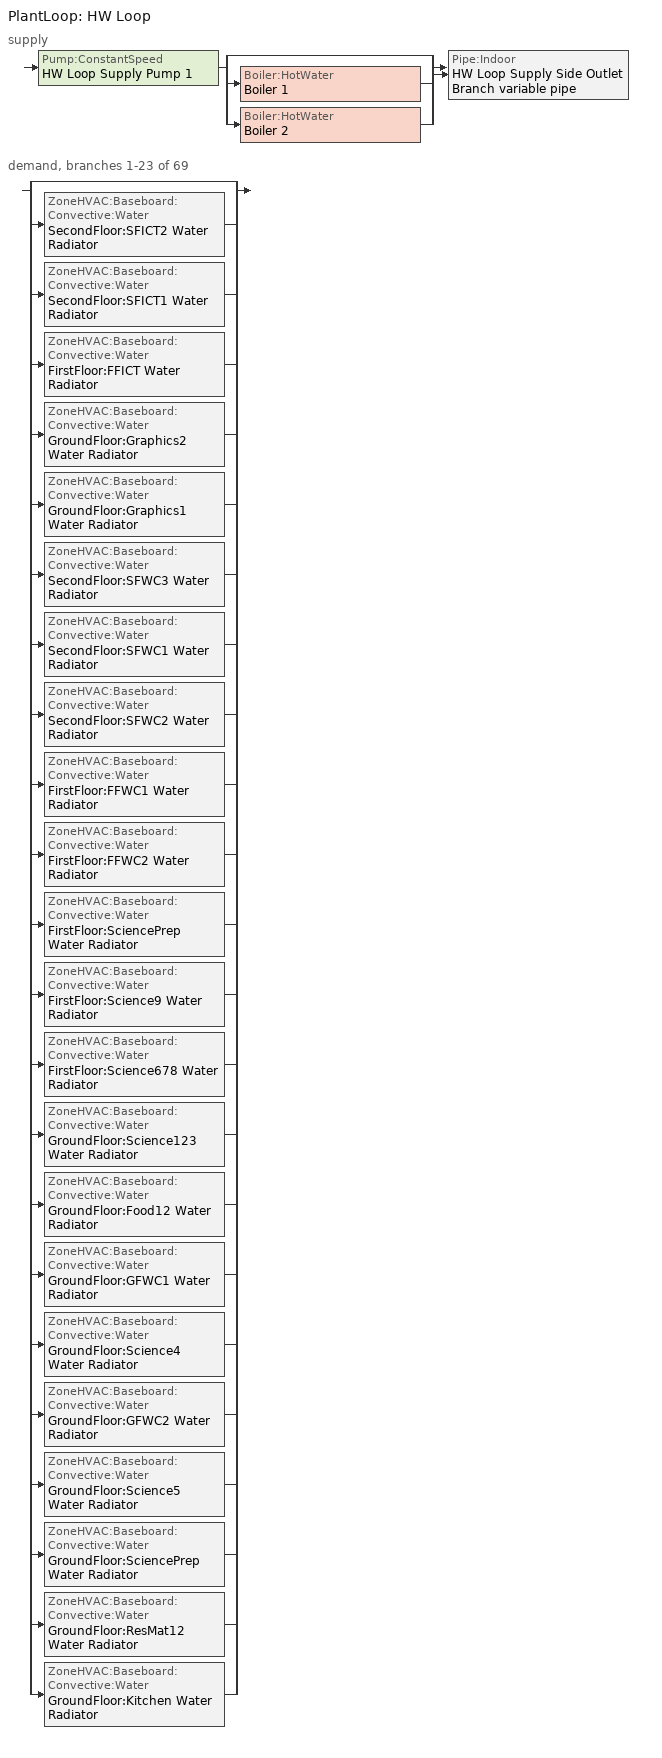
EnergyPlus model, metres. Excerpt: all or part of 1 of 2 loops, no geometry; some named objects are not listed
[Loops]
PlantLoop 'HW Loop'
 supply: Pump:ConstantSpeed 'HW Loop Supply Pump 1' > split
  | bypass
  | Boiler:HotWater 'Boiler 1'
  | Boiler:HotWater 'Boiler 2'
  join > Pipe:Indoor 'HW Loop Supply Side Outlet Branch variable pipe'
 demand, branches 1-23 of 69: split
  | bypass
  | ZoneHVAC:Baseboard:Convective:Water 'SecondFloor:SFICT2 Water Radiator'
  | ZoneHVAC:Baseboard:Convective:Water 'SecondFloor:SFICT1 Water Radiator'
  | ZoneHVAC:Baseboard:Convective:Water 'FirstFloor:FFICT Water Radiator'
  | ZoneHVAC:Baseboard:Convective:Water 'GroundFloor:Graphics2 Water Radiator'
  | ZoneHVAC:Baseboard:Convective:Water 'GroundFloor:Graphics1 Water Radiator'
  | ZoneHVAC:Baseboard:Convective:Water 'SecondFloor:SFWC3 Water Radiator'
  | ZoneHVAC:Baseboard:Convective:Water 'SecondFloor:SFWC1 Water Radiator'
  | ZoneHVAC:Baseboard:Convective:Water 'SecondFloor:SFWC2 Water Radiator'
  | ZoneHVAC:Baseboard:Convective:Water 'FirstFloor:FFWC1 Water Radiator'
  | ZoneHVAC:Baseboard:Convective:Water 'FirstFloor:FFWC2 Water Radiator'
  | ZoneHVAC:Baseboard:Convective:Water 'FirstFloor:SciencePrep Water Radiator'
  | ZoneHVAC:Baseboard:Convective:Water 'FirstFloor:Science9 Water Radiator'
  | ZoneHVAC:Baseboard:Convective:Water 'FirstFloor:Science678 Water Radiator'
  | ZoneHVAC:Baseboard:Convective:Water 'GroundFloor:Science123 Water Radiator'
  | ZoneHVAC:Baseboard:Convective:Water 'GroundFloor:Food12 Water Radiator'
  | ZoneHVAC:Baseboard:Convective:Water 'GroundFloor:GFWC1 Water Radiator'
  | ZoneHVAC:Baseboard:Convective:Water 'GroundFloor:Science4 Water Radiator'
  | ZoneHVAC:Baseboard:Convective:Water 'GroundFloor:GFWC2 Water Radiator'
  | ZoneHVAC:Baseboard:Convective:Water 'GroundFloor:Science5 Water Radiator'
  | ZoneHVAC:Baseboard:Convective:Water 'GroundFloor:SciencePrep Water Radiator'
  | ZoneHVAC:Baseboard:Convective:Water 'GroundFloor:ResMat12 Water Radiator'
  | ZoneHVAC:Baseboard:Convective:Water 'GroundFloor:Kitchen Water Radiator'
[Material] Thermal Absorptance=0.9; Solar Absorptance=0.5; Visible Absorptance=0.5
Name | Roughness | Thickness {m} | Conductivity {W/m-K} | Density {kg/m3} | Specific Heat {J/kg-K}
Pipe Steel | Smooth | 3.00E-03 | 45.31 | 7833 | 500
Pipe Insulation | VeryRough | 3.0E-02 | 4.0E-02 | 91 | 836
[Construction]
Insulated Pipe: Pipe Insulation, Pipe Steel
[Sizing:Plant]
HW Loop: Heating, 80, 10
[PlantLoop]
HW Loop: Water, , HW Loop Operation, HW Loop Supply Side Outlet, 100, 10, autosize, 0, autosize, HW Loop Supply Side Inlet, HW Loop Supply Side Outlet, HW Loop Supply Side Branches, HW Loop Supply Side Connectors, HW Loop Demand Side Inlet, HW Loop Demand Side Outlet, HW Loop Demand Side Branches, HW Loop Demand Side Connectors, SquentialUniformPLR, HW Loop AvailabilityManager List, SingleSetpoint, None, None
[PlantEquipmentOperationSchemes]
HW Loop Operation: PlantEquipmentOperation:HeatingLoad, HW Loop Scheme 1, On 24/7
[PlantEquipmentOperation:HeatingLoad]
HW Loop Scheme 1: 0, 1e+15, HW Loop  Scheme 1 Range 1 Equipment List
[PlantEquipmentList]
HW Loop  Scheme 1 Range 1 Equipment List: Boiler:HotWater, Boiler 1, Boiler:HotWater, Boiler 2
[ZoneHVAC:Baseboard:Convective:Water]
SecondFloor:SFICT2 Water Radiator: On 24/7, SecondFloor:SFICT2 Water Radiator Hot Water Inlet Node, SecondFloor:SFICT2 Water Radiator Hot Water Outlet Node, HeatingDesignCapacity, autosize, , 1, autosize, autosize, 0.01
SecondFloor:SFICT1 Water Radiator: On 24/7, SecondFloor:SFICT1 Water Radiator Hot Water Inlet Node, SecondFloor:SFICT1 Water Radiator Hot Water Outlet Node, HeatingDesignCapacity, autosize, , 1, autosize, autosize, 0.01
FirstFloor:FFICT Water Radiator: On 24/7, FirstFloor:FFICT Water Radiator Hot Water Inlet Node, FirstFloor:FFICT Water Radiator Hot Water Outlet Node, HeatingDesignCapacity, autosize, , 1, autosize, autosize, 0.01
GroundFloor:Graphics2 Water Radiator: On 24/7, GroundFloor:Graphics2 Water Radiator Hot Water Inlet Node, GroundFloor:Graphics2 Water Radiator Hot Water Outlet Node, HeatingDesignCapacity, autosize, , 1, autosize, autosize, 0.01
GroundFloor:Graphics1 Water Radiator: On 24/7, GroundFloor:Graphics1 Water Radiator Hot Water Inlet Node, GroundFloor:Graphics1 Water Radiator Hot Water Outlet Node, HeatingDesignCapacity, autosize, , 1, autosize, autosize, 0.01
SecondFloor:SFWC3 Water Radiator: On 24/7, SecondFloor:SFWC3 Water Radiator Hot Water Inlet Node, SecondFloor:SFWC3 Water Radiator Hot Water Outlet Node, HeatingDesignCapacity, autosize, , 1, autosize, autosize, 0.01
SecondFloor:SFWC1 Water Radiator: On 24/7, SecondFloor:SFWC1 Water Radiator Hot Water Inlet Node, SecondFloor:SFWC1 Water Radiator Hot Water Outlet Node, HeatingDesignCapacity, autosize, , 1, autosize, autosize, 0.01
SecondFloor:SFWC2 Water Radiator: On 24/7, SecondFloor:SFWC2 Water Radiator Hot Water Inlet Node, SecondFloor:SFWC2 Water Radiator Hot Water Outlet Node, HeatingDesignCapacity, autosize, , 1, autosize, autosize, 0.01
FirstFloor:FFWC1 Water Radiator: On 24/7, FirstFloor:FFWC1 Water Radiator Hot Water Inlet Node, FirstFloor:FFWC1 Water Radiator Hot Water Outlet Node, HeatingDesignCapacity, autosize, , 1, autosize, autosize, 0.01
FirstFloor:FFWC2 Water Radiator: On 24/7, FirstFloor:FFWC2 Water Radiator Hot Water Inlet Node, FirstFloor:FFWC2 Water Radiator Hot Water Outlet Node, HeatingDesignCapacity, autosize, , 1, autosize, autosize, 0.01
FirstFloor:SciencePrep Water Radiator: On 24/7, FirstFloor:SciencePrep Water Radiator Hot Water Inlet Node, FirstFloor:SciencePrep Water Radiator Hot Water Outlet Node, HeatingDesignCapacity, autosize, , 1, autosize, autosize, 0.01
FirstFloor:Science9 Water Radiator: On 24/7, FirstFloor:Science9 Water Radiator Hot Water Inlet Node, FirstFloor:Science9 Water Radiator Hot Water Outlet Node, HeatingDesignCapacity, autosize, , 1, autosize, autosize, 0.01
FirstFloor:Science678 Water Radiator: On 24/7, FirstFloor:Science678 Water Radiator Hot Water Inlet Node, FirstFloor:Science678 Water Radiator Hot Water Outlet Node, HeatingDesignCapacity, autosize, , 1, autosize, autosize, 0.01
GroundFloor:Science123 Water Radiator: On 24/7, GroundFloor:Science123 Water Radiator Hot Water Inlet Node, GroundFloor:Science123 Water Radiator Hot Water Outlet Node, HeatingDesignCapacity, autosize, , 1, autosize, autosize, 0.01
GroundFloor:Food12 Water Radiator: On 24/7, GroundFloor:Food12 Water Radiator Hot Water Inlet Node, GroundFloor:Food12 Water Radiator Hot Water Outlet Node, HeatingDesignCapacity, autosize, , 1, autosize, autosize, 0.01
GroundFloor:GFWC1 Water Radiator: On 24/7, GroundFloor:GFWC1 Water Radiator Hot Water Inlet Node, GroundFloor:GFWC1 Water Radiator Hot Water Outlet Node, HeatingDesignCapacity, autosize, , 1, autosize, autosize, 0.01
GroundFloor:Science4 Water Radiator: On 24/7, GroundFloor:Science4 Water Radiator Hot Water Inlet Node, GroundFloor:Science4 Water Radiator Hot Water Outlet Node, HeatingDesignCapacity, autosize, , 1, autosize, autosize, 0.01
GroundFloor:GFWC2 Water Radiator: On 24/7, GroundFloor:GFWC2 Water Radiator Hot Water Inlet Node, GroundFloor:GFWC2 Water Radiator Hot Water Outlet Node, HeatingDesignCapacity, autosize, , 1, autosize, autosize, 0.01
GroundFloor:Science5 Water Radiator: On 24/7, GroundFloor:Science5 Water Radiator Hot Water Inlet Node, GroundFloor:Science5 Water Radiator Hot Water Outlet Node, HeatingDesignCapacity, autosize, , 1, autosize, autosize, 0.01
GroundFloor:SciencePrep Water Radiator: On 24/7, GroundFloor:SciencePrep Water Radiator Hot Water Inlet Node, GroundFloor:SciencePrep Water Radiator Hot Water Outlet Node, HeatingDesignCapacity, autosize, , 1, autosize, autosize, 0.01
GroundFloor:ResMat12 Water Radiator: On 24/7, GroundFloor:ResMat12 Water Radiator Hot Water Inlet Node, GroundFloor:ResMat12 Water Radiator Hot Water Outlet Node, HeatingDesignCapacity, autosize, , 1, autosize, autosize, 0.01
GroundFloor:Kitchen Water Radiator: On 24/7, GroundFloor:Kitchen Water Radiator Hot Water Inlet Node, GroundFloor:Kitchen Water Radiator Hot Water Outlet Node, HeatingDesignCapacity, autosize, , 1, autosize, autosize, 0.01
[Pump:ConstantSpeed]
HW Loop Supply Pump 1: HW Loop Supply Side Inlet, HW Loop Supply Pump 1 Water Outlet Node, autosize, 300000, autosize, 0.9, 0, Intermittent
[Boiler:HotWater]
Boiler 1: NaturalGas, 350000, 1, LeavingBoiler, Circa1975HighTempBoiler, 75, autosize, 0.4, 1, 1, Boiler 1 Water Inlet Node, Boiler 1 Water Outlet Node, 100, NotModulated, 25, 1
Boiler 2: NaturalGas, 350000, 1, LeavingBoiler, Circa1975HighTempBoiler, 75, autosize, 0.4, 1, 1, Boiler 2 Water Inlet Node, Boiler 2 Water Outlet Node, 100, NotModulated, 25, 1
[Pipe:Indoor]
HW Loop Supply Side Outlet Branch variable pipe: Construction=Insulated Pipe; Environment Type=ZONE; Ambient Temperature Zone=FirstFloor:Plant; Pipe Inside Diameter {m}=0.1; Pipe Length {m}=10
[ZoneControl:Thermostat]
SecondFloor:SFICT2 Thermostat: SecondFloor:SFICT2, Control type schedule: Always 4, ThermostatSetpoint:DualSetpoint, SecondFloor:SFICT2 Dual SP
SecondFloor:SFICT1 Thermostat: SecondFloor:SFICT1, Control type schedule: Always 4, ThermostatSetpoint:DualSetpoint, SecondFloor:SFICT1 Dual SP
FirstFloor:FFICT Thermostat: FirstFloor:FFICT, Control type schedule: Always 4, ThermostatSetpoint:DualSetpoint, FirstFloor:FFICT Dual SP
GroundFloor:Graphics2 Thermostat: GroundFloor:Graphics2, Control type schedule: Always 4, ThermostatSetpoint:DualSetpoint, GroundFloor:Graphics2 Dual SP
GroundFloor:Graphics1 Thermostat: GroundFloor:Graphics1, Control type schedule: Always 4, ThermostatSetpoint:DualSetpoint, GroundFloor:Graphics1 Dual SP
SecondFloor:SFWC3 Thermostat: SecondFloor:SFWC3, Control type schedule: Always 4, ThermostatSetpoint:DualSetpoint, SecondFloor:SFWC3 Dual SP
SecondFloor:SFWC1 Thermostat: SecondFloor:SFWC1, Control type schedule: Always 4, ThermostatSetpoint:DualSetpoint, SecondFloor:SFWC1 Dual SP
SecondFloor:SFWC2 Thermostat: SecondFloor:SFWC2, Control type schedule: Always 4, ThermostatSetpoint:DualSetpoint, SecondFloor:SFWC2 Dual SP
FirstFloor:FFWC1 Thermostat: FirstFloor:FFWC1, Control type schedule: Always 4, ThermostatSetpoint:DualSetpoint, FirstFloor:FFWC1 Dual SP
FirstFloor:FFWC2 Thermostat: FirstFloor:FFWC2, Control type schedule: Always 4, ThermostatSetpoint:DualSetpoint, FirstFloor:FFWC2 Dual SP
FirstFloor:SciencePrep Thermostat: FirstFloor:SciencePrep, Control type schedule: Always 4, ThermostatSetpoint:DualSetpoint, FirstFloor:SciencePrep Dual SP
FirstFloor:Science9 Thermostat: FirstFloor:Science9, Control type schedule: Always 4, ThermostatSetpoint:DualSetpoint, FirstFloor:Science9 Dual SP
FirstFloor:Science678 Thermostat: FirstFloor:Science678, Control type schedule: Always 4, ThermostatSetpoint:DualSetpoint, FirstFloor:Science678 Dual SP
GroundFloor:Science123 Thermostat: GroundFloor:Science123, Control type schedule: Always 4, ThermostatSetpoint:DualSetpoint, GroundFloor:Science123 Dual SP
GroundFloor:Food12 Thermostat: GroundFloor:Food12, Control type schedule: Always 4, ThermostatSetpoint:DualSetpoint, GroundFloor:Food12 Dual SP
GroundFloor:GFWC1 Thermostat: GroundFloor:GFWC1, Control type schedule: Always 4, ThermostatSetpoint:DualSetpoint, GroundFloor:GFWC1 Dual SP
GroundFloor:Science4 Thermostat: GroundFloor:Science4, Control type schedule: Always 4, ThermostatSetpoint:DualSetpoint, GroundFloor:Science4 Dual SP
GroundFloor:GFWC2 Thermostat: GroundFloor:GFWC2, Control type schedule: Always 4, ThermostatSetpoint:DualSetpoint, GroundFloor:GFWC2 Dual SP
GroundFloor:Science5 Thermostat: GroundFloor:Science5, Control type schedule: Always 4, ThermostatSetpoint:DualSetpoint, GroundFloor:Science5 Dual SP
GroundFloor:SciencePrep Thermostat: GroundFloor:SciencePrep, Control type schedule: Always 4, ThermostatSetpoint:DualSetpoint, GroundFloor:SciencePrep Dual SP
GroundFloor:ResMat12 Thermostat: GroundFloor:ResMat12, Control type schedule: Always 4, ThermostatSetpoint:DualSetpoint, GroundFloor:ResMat12 Dual SP
GroundFloor:Kitchen Thermostat: GroundFloor:Kitchen, Control type schedule: Always 4, ThermostatSetpoint:DualSetpoint, GroundFloor:Kitchen Dual SP
[ThermostatSetpoint:DualSetpoint]
SecondFloor:SFICT2 Dual SP: SecondFloor:SFICT2 Heating Setpoint Schedule, SecondFloor:SFICT2 Cooling Setpoint Schedule
SecondFloor:SFICT1 Dual SP: SecondFloor:SFICT1 Heating Setpoint Schedule, SecondFloor:SFICT1 Cooling Setpoint Schedule
FirstFloor:FFICT Dual SP: FirstFloor:FFICT Heating Setpoint Schedule, FirstFloor:FFICT Cooling Setpoint Schedule
GroundFloor:Graphics2 Dual SP: GroundFloor:Graphics2 Heating Setpoint Schedule, GroundFloor:Graphics2 Cooling Setpoint Schedule
GroundFloor:Graphics1 Dual SP: GroundFloor:Graphics1 Heating Setpoint Schedule, GroundFloor:Graphics1 Cooling Setpoint Schedule
SecondFloor:SFWC3 Dual SP: SecondFloor:SFWC3 Heating Setpoint Schedule, SecondFloor:SFWC3 Cooling Setpoint Schedule
SecondFloor:SFWC1 Dual SP: SecondFloor:SFWC1 Heating Setpoint Schedule, SecondFloor:SFWC1 Cooling Setpoint Schedule
SecondFloor:SFWC2 Dual SP: SecondFloor:SFWC2 Heating Setpoint Schedule, SecondFloor:SFWC2 Cooling Setpoint Schedule
FirstFloor:FFWC1 Dual SP: FirstFloor:FFWC1 Heating Setpoint Schedule, FirstFloor:FFWC1 Cooling Setpoint Schedule
FirstFloor:FFWC2 Dual SP: FirstFloor:FFWC2 Heating Setpoint Schedule, FirstFloor:FFWC2 Cooling Setpoint Schedule
FirstFloor:SciencePrep Dual SP: FirstFloor:SciencePrep Heating Setpoint Schedule, FirstFloor:SciencePrep Cooling Setpoint Schedule
FirstFloor:Science9 Dual SP: FirstFloor:Science9 Heating Setpoint Schedule, FirstFloor:Science9 Cooling Setpoint Schedule
FirstFloor:Science678 Dual SP: FirstFloor:Science678 Heating Setpoint Schedule, FirstFloor:Science678 Cooling Setpoint Schedule
GroundFloor:Science123 Dual SP: GroundFloor:Science123 Heating Setpoint Schedule, GroundFloor:Science123 Cooling Setpoint Schedule
GroundFloor:Food12 Dual SP: GroundFloor:Food12 Heating Setpoint Schedule, GroundFloor:Food12 Cooling Setpoint Schedule
GroundFloor:GFWC1 Dual SP: GroundFloor:GFWC1 Heating Setpoint Schedule, GroundFloor:GFWC1 Cooling Setpoint Schedule
GroundFloor:Science4 Dual SP: GroundFloor:Science4 Heating Setpoint Schedule, GroundFloor:Science4 Cooling Setpoint Schedule
GroundFloor:GFWC2 Dual SP: GroundFloor:GFWC2 Heating Setpoint Schedule, GroundFloor:GFWC2 Cooling Setpoint Schedule
GroundFloor:Science5 Dual SP: GroundFloor:Science5 Heating Setpoint Schedule, GroundFloor:Science5 Cooling Setpoint Schedule
GroundFloor:SciencePrep Dual SP: GroundFloor:SciencePrep Heating Setpoint Schedule, GroundFloor:SciencePrep Cooling Setpoint Schedule
GroundFloor:ResMat12 Dual SP: GroundFloor:ResMat12 Heating Setpoint Schedule, GroundFloor:ResMat12 Cooling Setpoint Schedule
GroundFloor:Kitchen Dual SP: GroundFloor:Kitchen Heating Setpoint Schedule, GroundFloor:Kitchen Cooling Setpoint Schedule
[Sizing:Zone]
SecondFloor:SFICT2: SupplyAirTemperature, 14, 10, SupplyAirTemperature, 50, 10, 0.009, 0.004, SecondFloor:SFICT2 Design Specification Outdoor Air Object, 1.25, 1.15, DesignDay, 0, 0.00076, 0, 0, DesignDay, 0, 0.00203, 0.14158, 0.3, SecondFloor:SFICT2 Design Specification Zone Air Distribution Object
SecondFloor:SFICT1: SupplyAirTemperature, 14, 10, SupplyAirTemperature, 50, 10, 0.009, 0.004, SecondFloor:SFICT1 Design Specification Outdoor Air Object, 1.25, 1.15, DesignDay, 0, 0.00076, 0, 0, DesignDay, 0, 0.00203, 0.14158, 0.3, SecondFloor:SFICT1 Design Specification Zone Air Distribution Object
FirstFloor:FFICT: SupplyAirTemperature, 14, 10, SupplyAirTemperature, 50, 10, 0.009, 0.004, FirstFloor:FFICT Design Specification Outdoor Air Object, 1.25, 1.15, DesignDay, 0, 0.00076, 0, 0, DesignDay, 0, 0.00203, 0.14158, 0.3, FirstFloor:FFICT Design Specification Zone Air Distribution Object
GroundFloor:Graphics2: SupplyAirTemperature, 14, 10, SupplyAirTemperature, 50, 10, 0.009, 0.004, GroundFloor:Graphics2 Design Specification Outdoor Air Object, 1.25, 1.15, DesignDay, 0, 0.00076, 0, 0, DesignDay, 0, 0.00203, 0.14158, 0.3, GroundFloor:Graphics2 Design Specification Zone Air Distribution Object
GroundFloor:Graphics1: SupplyAirTemperature, 14, 10, SupplyAirTemperature, 50, 10, 0.009, 0.004, GroundFloor:Graphics1 Design Specification Outdoor Air Object, 1.25, 1.15, DesignDay, 0, 0.00076, 0, 0, DesignDay, 0, 0.00203, 0.14158, 0.3, GroundFloor:Graphics1 Design Specification Zone Air Distribution Object
SecondFloor:SFWC3: SupplyAirTemperature, 14, 10, SupplyAirTemperature, 50, 10, 0.009, 0.004, SecondFloor:SFWC3 Design Specification Outdoor Air Object, 1.25, 1.15, DesignDay, 0, 0.00076, 0, 0, DesignDay, 0, 0.00203, 0.14158, 0.3, SecondFloor:SFWC3 Design Specification Zone Air Distribution Object
SecondFloor:SFWC1: SupplyAirTemperature, 14, 10, SupplyAirTemperature, 50, 10, 0.009, 0.004, SecondFloor:SFWC1 Design Specification Outdoor Air Object, 1.25, 1.15, DesignDay, 0, 0.00076, 0, 0, DesignDay, 0, 0.00203, 0.14158, 0.3, SecondFloor:SFWC1 Design Specification Zone Air Distribution Object
SecondFloor:SFWC2: SupplyAirTemperature, 14, 10, SupplyAirTemperature, 50, 10, 0.009, 0.004, SecondFloor:SFWC2 Design Specification Outdoor Air Object, 1.25, 1.15, DesignDay, 0, 0.00076, 0, 0, DesignDay, 0, 0.00203, 0.14158, 0.3, SecondFloor:SFWC2 Design Specification Zone Air Distribution Object
FirstFloor:FFWC1: SupplyAirTemperature, 14, 10, SupplyAirTemperature, 50, 10, 0.009, 0.004, FirstFloor:FFWC1 Design Specification Outdoor Air Object, 1.25, 1.15, DesignDay, 0, 0.00076, 0, 0, DesignDay, 0, 0.00203, 0.14158, 0.3, FirstFloor:FFWC1 Design Specification Zone Air Distribution Object
FirstFloor:FFWC2: SupplyAirTemperature, 14, 10, SupplyAirTemperature, 50, 10, 0.009, 0.004, FirstFloor:FFWC2 Design Specification Outdoor Air Object, 1.25, 1.15, DesignDay, 0, 0.00076, 0, 0, DesignDay, 0, 0.00203, 0.14158, 0.3, FirstFloor:FFWC2 Design Specification Zone Air Distribution Object
FirstFloor:SciencePrep: SupplyAirTemperature, 14, 10, SupplyAirTemperature, 50, 10, 0.009, 0.004, FirstFloor:SciencePrep Design Specification Outdoor Air Object, 1.25, 1.15, DesignDay, 0, 0.00076, 0, 0, DesignDay, 0, 0.00203, 0.14158, 0.3, FirstFloor:SciencePrep Design Specification Zone Air Distribution Object
FirstFloor:Science9: SupplyAirTemperature, 14, 10, SupplyAirTemperature, 50, 10, 0.009, 0.004, FirstFloor:Science9 Design Specification Outdoor Air Object, 1.25, 1.15, DesignDay, 0, 0.00076, 0, 0, DesignDay, 0, 0.00203, 0.14158, 0.3, FirstFloor:Science9 Design Specification Zone Air Distribution Object
FirstFloor:Science678: SupplyAirTemperature, 14, 10, SupplyAirTemperature, 50, 10, 0.009, 0.004, FirstFloor:Science678 Design Specification Outdoor Air Object, 1.25, 1.15, DesignDay, 0, 0.00076, 0, 0, DesignDay, 0, 0.00203, 0.14158, 0.3, FirstFloor:Science678 Design Specification Zone Air Distribution Object
GroundFloor:Science123: SupplyAirTemperature, 14, 10, SupplyAirTemperature, 50, 10, 0.009, 0.004, GroundFloor:Science123 Design Specification Outdoor Air Object, 1.25, 1.15, DesignDay, 0, 0.00076, 0, 0, DesignDay, 0, 0.00203, 0.14158, 0.3, GroundFloor:Science123 Design Specification Zone Air Distribution Object
GroundFloor:Food12: SupplyAirTemperature, 14, 10, SupplyAirTemperature, 50, 10, 0.009, 0.004, GroundFloor:Food12 Design Specification Outdoor Air Object, 1.25, 1.15, DesignDay, 0, 0.00076, 0, 0, DesignDay, 0, 0.00203, 0.14158, 0.3, GroundFloor:Food12 Design Specification Zone Air Distribution Object
GroundFloor:GFWC1: SupplyAirTemperature, 14, 10, SupplyAirTemperature, 50, 10, 0.009, 0.004, GroundFloor:GFWC1 Design Specification Outdoor Air Object, 1.25, 1.15, DesignDay, 0, 0.00076, 0, 0, DesignDay, 0, 0.00203, 0.14158, 0.3, GroundFloor:GFWC1 Design Specification Zone Air Distribution Object
GroundFloor:Science4: SupplyAirTemperature, 14, 10, SupplyAirTemperature, 50, 10, 0.009, 0.004, GroundFloor:Science4 Design Specification Outdoor Air Object, 1.25, 1.15, DesignDay, 0, 0.00076, 0, 0, DesignDay, 0, 0.00203, 0.14158, 0.3, GroundFloor:Science4 Design Specification Zone Air Distribution Object
GroundFloor:GFWC2: SupplyAirTemperature, 14, 10, SupplyAirTemperature, 50, 10, 0.009, 0.004, GroundFloor:GFWC2 Design Specification Outdoor Air Object, 1.25, 1.15, DesignDay, 0, 0.00076, 0, 0, DesignDay, 0, 0.00203, 0.14158, 0.3, GroundFloor:GFWC2 Design Specification Zone Air Distribution Object
GroundFloor:Science5: SupplyAirTemperature, 14, 10, SupplyAirTemperature, 50, 10, 0.009, 0.004, GroundFloor:Science5 Design Specification Outdoor Air Object, 1.25, 1.15, DesignDay, 0, 0.00076, 0, 0, DesignDay, 0, 0.00203, 0.14158, 0.3, GroundFloor:Science5 Design Specification Zone Air Distribution Object
GroundFloor:SciencePrep: SupplyAirTemperature, 14, 10, SupplyAirTemperature, 50, 10, 0.009, 0.004, GroundFloor:SciencePrep Design Specification Outdoor Air Object, 1.25, 1.15, DesignDay, 0, 0.00076, 0, 0, DesignDay, 0, 0.00203, 0.14158, 0.3, GroundFloor:SciencePrep Design Specification Zone Air Distribution Object
GroundFloor:ResMat12: SupplyAirTemperature, 14, 10, SupplyAirTemperature, 50, 10, 0.009, 0.004, GroundFloor:ResMat12 Design Specification Outdoor Air Object, 1.25, 1.15, DesignDay, 0, 0.00076, 0, 0, DesignDay, 0, 0.00203, 0.14158, 0.3, GroundFloor:ResMat12 Design Specification Zone Air Distribution Object
GroundFloor:Kitchen: SupplyAirTemperature, 14, 10, SupplyAirTemperature, 50, 10, 0.009, 0.004, GroundFloor:Kitchen Design Specification Outdoor Air Object, 1.25, 1.15, DesignDay, 0, 0.00076, 0, 0, DesignDay, 0, 0.00203, 0.14158, 0.3, GroundFloor:Kitchen Design Specification Zone Air Distribution Object
[DesignSpecification:OutdoorAir]
SecondFloor:SFICT2 Design Specification Outdoor Air Object; SecondFloor:SFICT1 Design Specification Outdoor Air Object; FirstFloor:FFICT Design Specification Outdoor Air Object; GroundFloor:Graphics2 Design Specification Outdoor Air Object; GroundFloor:Graphics1 Design Specification Outdoor Air Object; GroundFloor:Food12 Design Specification Outdoor Air Object; GroundFloor:ResMat12 Design Specification Outdoor Air Object: Sum, 0.01, 0, 0, 0, On 24/7
SecondFloor:SFWC3 Design Specification Outdoor Air Object; SecondFloor:SFWC1 Design Specification Outdoor Air Object; SecondFloor:SFWC2 Design Specification Outdoor Air Object; FirstFloor:FFWC1 Design Specification Outdoor Air Object; FirstFloor:FFWC2 Design Specification Outdoor Air Object; FirstFloor:SciencePrep Design Specification Outdoor Air Object; GroundFloor:Science123 Design Specification Outdoor Air Object; GroundFloor:GFWC1 Design Specification Outdoor Air Object; GroundFloor:Science4 Design Specification Outdoor Air Object; GroundFloor:GFWC2 Design Specification Outdoor Air Object; GroundFloor:Science5 Design Specification Outdoor Air Object; GroundFloor:SciencePrep Design Specification Outdoor Air Object: Sum, 0.012, 0, 0, 0, On 24/7
FirstFloor:Science9 Design Specification Outdoor Air Object; FirstFloor:Science678 Design Specification Outdoor Air Object: Sum, 0.0055, 0, 0, 0, On 24/7
GroundFloor:Kitchen Design Specification Outdoor Air Object: Sum, 0.025, 0, 0, 0, On 24/7
[DesignSpecification:ZoneAirDistribution]
SecondFloor:SFICT2 Design Specification Zone Air Distribution Object; SecondFloor:SFICT1 Design Specification Zone Air Distribution Object; FirstFloor:FFICT Design Specification Zone Air Distribution Object; GroundFloor:Graphics2 Design Specification Zone Air Distribution Object; GroundFloor:Graphics1 Design Specification Zone Air Distribution Object; SecondFloor:SFWC3 Design Specification Zone Air Distribution Object; SecondFloor:SFWC1 Design Specification Zone Air Distribution Object; SecondFloor:SFWC2 Design Specification Zone Air Distribution Object; FirstFloor:FFWC1 Design Specification Zone Air Distribution Object; FirstFloor:FFWC2 Design Specification Zone Air Distribution Object; FirstFloor:SciencePrep Design Specification Zone Air Distribution Object; FirstFloor:Science9 Design Specification Zone Air Distribution Object; FirstFloor:Science678 Design Specification Zone Air Distribution Object; GroundFloor:Science123 Design Specification Zone Air Distribution Object; GroundFloor:Food12 Design Specification Zone Air Distribution Object; GroundFloor:GFWC1 Design Specification Zone Air Distribution Object; GroundFloor:Science4 Design Specification Zone Air Distribution Object; GroundFloor:GFWC2 Design Specification Zone Air Distribution Object; GroundFloor:Science5 Design Specification Zone Air Distribution Object; GroundFloor:SciencePrep Design Specification Zone Air Distribution Object; GroundFloor:ResMat12 Design Specification Zone Air Distribution Object; GroundFloor:Kitchen Design Specification Zone Air Distribution Object: 1, 1, , 0
[Zone equipment]
SecondFloor:SFICT2: SecondFloor:SFICT2 Water Radiator, SecondFloor:SFICT2 PTAC
SecondFloor:SFICT1: SecondFloor:SFICT1 Water Radiator, SecondFloor:SFICT1 PTAC
FirstFloor:FFICT: FirstFloor:FFICT Water Radiator, FirstFloor:FFICT PTAC
GroundFloor:Graphics2: GroundFloor:Graphics2 Water Radiator, GroundFloor:Graphics2 PTAC
GroundFloor:Graphics1: GroundFloor:Graphics1 Water Radiator, GroundFloor:Graphics1 PTAC
SecondFloor:SFWC3: SecondFloor:SFWC3 Water Radiator, SecondFloor:SFWC3 Exhaust fan
SecondFloor:SFWC1: SecondFloor:SFWC1 Water Radiator, SecondFloor:SFWC1 Exhaust fan
SecondFloor:SFWC2: SecondFloor:SFWC2 Water Radiator, SecondFloor:SFWC2 Exhaust fan
FirstFloor:FFWC1: FirstFloor:FFWC1 Water Radiator, FirstFloor:FFWC1 Exhaust fan
FirstFloor:FFWC2: FirstFloor:FFWC2 Water Radiator, FirstFloor:FFWC2 Exhaust fan
FirstFloor:SciencePrep: FirstFloor:SciencePrep Water Radiator, FirstFloor:SciencePrep Exhaust fan
FirstFloor:Science9: FirstFloor:Science9 Water Radiator, FirstFloor:Science9 Exhaust fan
FirstFloor:Science678: FirstFloor:Science678 Water Radiator, FirstFloor:Science678 Exhaust fan
GroundFloor:Science123: GroundFloor:Science123 Water Radiator, GroundFloor:Science123 Exhaust fan
GroundFloor:Food12: GroundFloor:Food12 Water Radiator, GroundFloor:Food12 Exhaust fan
GroundFloor:GFWC1: GroundFloor:GFWC1 Water Radiator, GroundFloor:GFWC1 Exhaust fan
GroundFloor:Science4: GroundFloor:Science4 Water Radiator, GroundFloor:Science4 Exhaust fan
GroundFloor:GFWC2: GroundFloor:GFWC2 Water Radiator, GroundFloor:GFWC2 Exhaust fan
GroundFloor:Science5: GroundFloor:Science5 Water Radiator, GroundFloor:Science5 Exhaust fan
GroundFloor:SciencePrep: GroundFloor:SciencePrep Water Radiator, GroundFloor:SciencePrep Exhaust fan
GroundFloor:ResMat12: GroundFloor:ResMat12 Water Radiator, GroundFloor:ResMat12 Exhaust fan
GroundFloor:Kitchen: GroundFloor:Kitchen Water Radiator, GroundFloor:Kitchen Exhaust fan
[ZoneHVAC:PackagedTerminalAirConditioner]
SecondFloor:SFICT2 PTAC: On 24/7, SecondFloor:SFICT2 PTAC Return, SecondFloor:SFICT2 PTAC Supply Inlet, OutdoorAir:Mixer, SecondFloor:SFICT2 PTAC Outdoor Air Mixer, autosize, autosize, autosize, 0, 0, 0, Fan:OnOff, SecondFloor:SFICT2 PTAC Supply Fan, Coil:Heating:Electric, SecondFloor:SFICT2 PTAC Heating Coil, Coil:Cooling:DX:SingleSpeed, SecondFloor:SFICT2 PTAC DX Cooling Coil, DrawThrough, Fan operation mode - Cycling
SecondFloor:SFICT1 PTAC: On 24/7, SecondFloor:SFICT1 PTAC Return, SecondFloor:SFICT1 PTAC Supply Inlet, OutdoorAir:Mixer, SecondFloor:SFICT1 PTAC Outdoor Air Mixer, autosize, autosize, autosize, 0, 0, 0, Fan:OnOff, SecondFloor:SFICT1 PTAC Supply Fan, Coil:Heating:Electric, SecondFloor:SFICT1 PTAC Heating Coil, Coil:Cooling:DX:SingleSpeed, SecondFloor:SFICT1 PTAC DX Cooling Coil, DrawThrough, Fan operation mode - Cycling
FirstFloor:FFICT PTAC: On 24/7, FirstFloor:FFICT PTAC Return, FirstFloor:FFICT PTAC Supply Inlet, OutdoorAir:Mixer, FirstFloor:FFICT PTAC Outdoor Air Mixer, autosize, autosize, autosize, 0, 0, 0, Fan:OnOff, FirstFloor:FFICT PTAC Supply Fan, Coil:Heating:Electric, FirstFloor:FFICT PTAC Heating Coil, Coil:Cooling:DX:SingleSpeed, FirstFloor:FFICT PTAC DX Cooling Coil, DrawThrough, Fan operation mode - Cycling
GroundFloor:Graphics2 PTAC: On 24/7, GroundFloor:Graphics2 PTAC Return, GroundFloor:Graphics2 PTAC Supply Inlet, OutdoorAir:Mixer, GroundFloor:Graphics2 PTAC Outdoor Air Mixer, autosize, autosize, autosize, 0, 0, 0, Fan:OnOff, GroundFloor:Graphics2 PTAC Supply Fan, Coil:Heating:Electric, GroundFloor:Graphics2 PTAC Heating Coil, Coil:Cooling:DX:SingleSpeed, GroundFloor:Graphics2 PTAC DX Cooling Coil, DrawThrough, Fan operation mode - Cycling
GroundFloor:Graphics1 PTAC: On 24/7, GroundFloor:Graphics1 PTAC Return, GroundFloor:Graphics1 PTAC Supply Inlet, OutdoorAir:Mixer, GroundFloor:Graphics1 PTAC Outdoor Air Mixer, autosize, autosize, autosize, 0, 0, 0, Fan:OnOff, GroundFloor:Graphics1 PTAC Supply Fan, Coil:Heating:Electric, GroundFloor:Graphics1 PTAC Heating Coil, Coil:Cooling:DX:SingleSpeed, GroundFloor:Graphics1 PTAC DX Cooling Coil, DrawThrough, Fan operation mode - Cycling
[Coil:Cooling:DX:SingleSpeed]
SecondFloor:SFICT2 PTAC DX Cooling Coil: On 24/7, autosize, autosize, 3, autosize, 773.3, SecondFloor:SFICT2 PTAC Mixed Air Outlet, SecondFloor:SFICT2 PTAC DX Cooling Coil Outlet, DXClgCoilTotalClgCapFuncTemperature, DXClgCoilTotalClgCapFuncFlowFraction, DXClgCoilEnergyInputRatioFuncTemperature, DXClgCoilEnergyInputRatioFuncFlowFraction, DXCoilPartLoadFractionCorrelation, 0, 0, 0, 0, , AirCooled, 0.9, autosize, 0, 0, 10, , , 0, 2, On 24/7
SecondFloor:SFICT1 PTAC DX Cooling Coil: On 24/7, autosize, autosize, 3, autosize, 773.3, SecondFloor:SFICT1 PTAC Mixed Air Outlet, SecondFloor:SFICT1 PTAC DX Cooling Coil Outlet, DXClgCoilTotalClgCapFuncTemperature, DXClgCoilTotalClgCapFuncFlowFraction, DXClgCoilEnergyInputRatioFuncTemperature, DXClgCoilEnergyInputRatioFuncFlowFraction, DXCoilPartLoadFractionCorrelation, 0, 0, 0, 0, , AirCooled, 0.9, autosize, 0, 0, 10, , , 0, 2, On 24/7
FirstFloor:FFICT PTAC DX Cooling Coil: On 24/7, autosize, autosize, 3, autosize, 773.3, FirstFloor:FFICT PTAC Mixed Air Outlet, FirstFloor:FFICT PTAC DX Cooling Coil Outlet, DXClgCoilTotalClgCapFuncTemperature, DXClgCoilTotalClgCapFuncFlowFraction, DXClgCoilEnergyInputRatioFuncTemperature, DXClgCoilEnergyInputRatioFuncFlowFraction, DXCoilPartLoadFractionCorrelation, 0, 0, 0, 0, , AirCooled, 0.9, autosize, 0, 0, 10, , , 0, 2, On 24/7
GroundFloor:Graphics2 PTAC DX Cooling Coil: On 24/7, autosize, autosize, 3, autosize, 773.3, GroundFloor:Graphics2 PTAC Mixed Air Outlet, GroundFloor:Graphics2 PTAC DX Cooling Coil Outlet, DXClgCoilTotalClgCapFuncTemperature, DXClgCoilTotalClgCapFuncFlowFraction, DXClgCoilEnergyInputRatioFuncTemperature, DXClgCoilEnergyInputRatioFuncFlowFraction, DXCoilPartLoadFractionCorrelation, 0, 0, 0, 0, , AirCooled, 0.9, autosize, 0, 0, 10, , , 0, 2, On 24/7
GroundFloor:Graphics1 PTAC DX Cooling Coil: On 24/7, autosize, autosize, 3, autosize, 773.3, GroundFloor:Graphics1 PTAC Mixed Air Outlet, GroundFloor:Graphics1 PTAC DX Cooling Coil Outlet, DXClgCoilTotalClgCapFuncTemperature, DXClgCoilTotalClgCapFuncFlowFraction, DXClgCoilEnergyInputRatioFuncTemperature, DXClgCoilEnergyInputRatioFuncFlowFraction, DXCoilPartLoadFractionCorrelation, 0, 0, 0, 0, , AirCooled, 0.9, autosize, 0, 0, 10, , , 0, 2, On 24/7
[Coil:Heating:Electric]
SecondFloor:SFICT2 PTAC Heating Coil: Off 24/7, 1, autosize, SecondFloor:SFICT2 PTAC DX Cooling Coil Outlet, SecondFloor:SFICT2 PTAC Heating Coil Outlet, SecondFloor:SFICT2 PTAC Heating Coil Outlet
SecondFloor:SFICT1 PTAC Heating Coil: Off 24/7, 1, autosize, SecondFloor:SFICT1 PTAC DX Cooling Coil Outlet, SecondFloor:SFICT1 PTAC Heating Coil Outlet, SecondFloor:SFICT1 PTAC Heating Coil Outlet
FirstFloor:FFICT PTAC Heating Coil: Off 24/7, 1, autosize, FirstFloor:FFICT PTAC DX Cooling Coil Outlet, FirstFloor:FFICT PTAC Heating Coil Outlet, FirstFloor:FFICT PTAC Heating Coil Outlet
GroundFloor:Graphics2 PTAC Heating Coil: Off 24/7, 1, autosize, GroundFloor:Graphics2 PTAC DX Cooling Coil Outlet, GroundFloor:Graphics2 PTAC Heating Coil Outlet, GroundFloor:Graphics2 PTAC Heating Coil Outlet
GroundFloor:Graphics1 PTAC Heating Coil: Off 24/7, 1, autosize, GroundFloor:Graphics1 PTAC DX Cooling Coil Outlet, GroundFloor:Graphics1 PTAC Heating Coil Outlet, GroundFloor:Graphics1 PTAC Heating Coil Outlet
[Fan:OnOff]
SecondFloor:SFICT2 PTAC Supply Fan: On 24/7, 0.7, 100, autosize, 0.9, 1, SecondFloor:SFICT2 PTAC Heating Coil Outlet, SecondFloor:SFICT2 PTAC Supply Inlet, DefaultFanPowerRatioCurve, DefaultFanEffRatioCurve, General
SecondFloor:SFICT1 PTAC Supply Fan: On 24/7, 0.7, 100, autosize, 0.9, 1, SecondFloor:SFICT1 PTAC Heating Coil Outlet, SecondFloor:SFICT1 PTAC Supply Inlet, DefaultFanPowerRatioCurve, DefaultFanEffRatioCurve, General
FirstFloor:FFICT PTAC Supply Fan: On 24/7, 0.7, 100, autosize, 0.9, 1, FirstFloor:FFICT PTAC Heating Coil Outlet, FirstFloor:FFICT PTAC Supply Inlet, DefaultFanPowerRatioCurve, DefaultFanEffRatioCurve, General
GroundFloor:Graphics2 PTAC Supply Fan: On 24/7, 0.7, 100, autosize, 0.9, 1, GroundFloor:Graphics2 PTAC Heating Coil Outlet, GroundFloor:Graphics2 PTAC Supply Inlet, DefaultFanPowerRatioCurve, DefaultFanEffRatioCurve, General
GroundFloor:Graphics1 PTAC Supply Fan: On 24/7, 0.7, 100, autosize, 0.9, 1, GroundFloor:Graphics1 PTAC Heating Coil Outlet, GroundFloor:Graphics1 PTAC Supply Inlet, DefaultFanPowerRatioCurve, DefaultFanEffRatioCurve, General
[OutdoorAir:Mixer]
SecondFloor:SFICT2 PTAC Outdoor Air Mixer: SecondFloor:SFICT2 PTAC Mixed Air Outlet, SecondFloor:SFICT2 PTAC Outdoor Air Node Name, SecondFloor:SFICT2 PTAC Air Relief Node Name, SecondFloor:SFICT2 PTAC Return
SecondFloor:SFICT1 PTAC Outdoor Air Mixer: SecondFloor:SFICT1 PTAC Mixed Air Outlet, SecondFloor:SFICT1 PTAC Outdoor Air Node Name, SecondFloor:SFICT1 PTAC Air Relief Node Name, SecondFloor:SFICT1 PTAC Return
FirstFloor:FFICT PTAC Outdoor Air Mixer: FirstFloor:FFICT PTAC Mixed Air Outlet, FirstFloor:FFICT PTAC Outdoor Air Node Name, FirstFloor:FFICT PTAC Air Relief Node Name, FirstFloor:FFICT PTAC Return
GroundFloor:Graphics2 PTAC Outdoor Air Mixer: GroundFloor:Graphics2 PTAC Mixed Air Outlet, GroundFloor:Graphics2 PTAC Outdoor Air Node Name, GroundFloor:Graphics2 PTAC Air Relief Node Name, GroundFloor:Graphics2 PTAC Return
GroundFloor:Graphics1 PTAC Outdoor Air Mixer: GroundFloor:Graphics1 PTAC Mixed Air Outlet, GroundFloor:Graphics1 PTAC Outdoor Air Node Name, GroundFloor:Graphics1 PTAC Air Relief Node Name, GroundFloor:Graphics1 PTAC Return
[Fan:ZoneExhaust]
SecondFloor:SFWC3 Exhaust fan: toilet_occ, 0.6, 125, 0.1, SecondFloor:SFWC3 Exhaust fan Air Inlet, SecondFloor:SFWC3 Exhaust fan Air Outlet, , , Coupled
SecondFloor:SFWC1 Exhaust fan: toilet_occ, 0.6, 125, 0.1, SecondFloor:SFWC1 Exhaust fan Air Inlet, SecondFloor:SFWC1 Exhaust fan Air Outlet, , , Coupled
SecondFloor:SFWC2 Exhaust fan: toilet_occ, 0.6, 125, 0.1, SecondFloor:SFWC2 Exhaust fan Air Inlet, SecondFloor:SFWC2 Exhaust fan Air Outlet, , , Coupled
FirstFloor:FFWC1 Exhaust fan: toilet_occ, 0.6, 125, 0.1, FirstFloor:FFWC1 Exhaust fan Air Inlet, FirstFloor:FFWC1 Exhaust fan Air Outlet, , , Coupled
FirstFloor:FFWC2 Exhaust fan: toilet_occ, 0.6, 125, 0.1, FirstFloor:FFWC2 Exhaust fan Air Inlet, FirstFloor:FFWC2 Exhaust fan Air Outlet, , , Coupled
FirstFloor:SciencePrep Exhaust fan: class_assoc_occ, 0.6, 125, 0.1, FirstFloor:SciencePrep Exhaust fan Air Inlet, FirstFloor:SciencePrep Exhaust fan Air Outlet, , , Coupled
FirstFloor:Science9 Exhaust fan: class_assoc_occ, 0.6, 125, 0.1, FirstFloor:Science9 Exhaust fan Air Inlet, FirstFloor:Science9 Exhaust fan Air Outlet, , , Coupled
FirstFloor:Science678 Exhaust fan: class_assoc_occ, 0.6, 125, 0.1, FirstFloor:Science678 Exhaust fan Air Inlet, FirstFloor:Science678 Exhaust fan Air Outlet, , , Coupled
GroundFloor:Science123 Exhaust fan: class_assoc_occ, 0.6, 125, 0.1, GroundFloor:Science123 Exhaust fan Air Inlet, GroundFloor:Science123 Exhaust fan Air Outlet, , , Coupled
GroundFloor:Food12 Exhaust fan: class_assoc_occ, 0.6, 125, 0.1, GroundFloor:Food12 Exhaust fan Air Inlet, GroundFloor:Food12 Exhaust fan Air Outlet, , , Coupled
GroundFloor:GFWC1 Exhaust fan: toilet_occ, 0.6, 125, 0.1, GroundFloor:GFWC1 Exhaust fan Air Inlet, GroundFloor:GFWC1 Exhaust fan Air Outlet, , , Coupled
GroundFloor:Science4 Exhaust fan: class_assoc_occ, 0.6, 125, 0.1, GroundFloor:Science4 Exhaust fan Air Inlet, GroundFloor:Science4 Exhaust fan Air Outlet, , , Coupled
GroundFloor:GFWC2 Exhaust fan: toilet_occ, 0.6, 125, 0.1, GroundFloor:GFWC2 Exhaust fan Air Inlet, GroundFloor:GFWC2 Exhaust fan Air Outlet, , , Coupled
GroundFloor:Science5 Exhaust fan: class_assoc_occ, 0.6, 125, 0.1, GroundFloor:Science5 Exhaust fan Air Inlet, GroundFloor:Science5 Exhaust fan Air Outlet, , , Coupled
GroundFloor:SciencePrep Exhaust fan: class_assoc_occ, 0.6, 125, 0.1, GroundFloor:SciencePrep Exhaust fan Air Inlet, GroundFloor:SciencePrep Exhaust fan Air Outlet, , , Coupled
GroundFloor:ResMat12 Exhaust fan: class_assoc_occ, 0.6, 125, 0.1, GroundFloor:ResMat12 Exhaust fan Air Inlet, GroundFloor:ResMat12 Exhaust fan Air Outlet, , , Coupled
GroundFloor:Kitchen Exhaust fan: kitchen_occ, 0.6, 125, 0.1, GroundFloor:Kitchen Exhaust fan Air Inlet, GroundFloor:Kitchen Exhaust fan Air Outlet, , , Coupled
[Schedule:Compact]
On 24/7: Any Number, Through: 12/31, For: AllDays, Until: 24:00, 1
Off 24/7; Fan operation mode - Cycling: Any Number, Through: 12/31, For: AllDays, Until: 24:00, 0
Control type schedule: Always 4: Any Number, Through: 12/31, For: AllDays, Until: 24:00, 4
toilet_occ: Through: 06 Jan, For: AllDays, Until: 24:00, 0, Through: 15 Feb, For: Weekdays SummerDesignDay, Until: 07:00, 0, Until: 18:00, 1, Until: 24:00, 0, For: Weekends, Until: 24:00, 0, For: Holidays, Until: 24:00, 0, For: WinterDesignDay AllOtherDays, Until: 24:00, 0, Through: 24 Feb, For: AllDays, Until: 24:00, 0, Through: 29 Mar, For: Weekdays SummerDesignDay, Until: 07:00, 0, Until: 18:00, 1, Until: 24:00, 0, For: Weekends, Until: 24:00, 0, For: Holidays, Until: 24:00, 0, For: WinterDesignDay AllOtherDays, Until: 24:00, 0, Through: 14 Apr, For: AllDays, Until: 24:00, 0, Through: 31 May, For: Weekdays SummerDesignDay, Until: 07:00, 0, Until: 18:00, 1, Until: 24:00, 0, For: Weekends, Until: 24:00, 0, For: Holidays, Until: 24:00, 0, For: WinterDesignDay AllOtherDays, Until: 24:00, 0, Through: 9 Jun, For: AllDays, Until: 24:00, 0, Through: 24 Jul, For: Weekdays SummerDesignDay, Until: 07:00, 0, Until: 18:00, 1, Until: 24:00, 0, For: Weekends, Until: 24:00, 0, For: Holidays, Until: 24:00, 0, For: WinterDesignDay AllOtherDays, Until: 24:00, 0, Through: 3 Sep, For: AllDays, Until: 24:00, 0, Through: 25 Oct, For: Weekdays SummerDesignDay, Until: 07:00, 0, Until: 18:00, 1, Until: 24:00, 0, For: Weekends, Until: 24:00, 0, For: Holidays, Until: 24:00, 0, For: WinterDesignDay AllOtherDays, Until: 24:00, 0, Through: 3 Nov, For: AllDays, Until: 24:00, 0, Through: 20 Dec, For: Weekdays SummerDesignDay, Until: 07:00, 0, Until: 18:00, 1, Until: 24:00, 0, For: Weekends, Until: 24:00, 0, For: Holidays, Until: 24:00, 0, For: WinterDesignDay AllOtherDays, Until: 24:00, 0, Through: 31 Dec, For: AllDays, Until: 24:00, 0
SECONDFLOOR:SFWC3 Heating Setpoint Schedule; SECONDFLOOR:SFWC1 Heating Setpoint Schedule; SECONDFLOOR:SFWC2 Heating Setpoint Schedule; FIRSTFLOOR:FFWC1 Heating Setpoint Schedule; FIRSTFLOOR:FFWC2 Heating Setpoint Schedule; GROUNDFLOOR:GFWC1 Heating Setpoint Schedule; GROUNDFLOOR:GFWC2 Heating Setpoint Schedule: Through: 06 Jan, For: AllDays, Until: 24:00, 14, Through: 15 Feb, For: Weekdays SummerDesignDay WinterDesignDay, Until: 07:00, 14, Until: 18:00, 18, Until: 24:00, 14, For: Weekends, Until: 24:00, 14, For: Holidays, Until: 24:00, 14, For:  AllOtherDays, Until: 24:00, 14, Through: 24 Feb, For: AllDays, Until: 24:00, 14, Through: 29 Mar, For: Weekdays SummerDesignDay WinterDesignDay, Until: 07:00, 14, Until: 18:00, 18, Until: 24:00, 14, For: Weekends, Until: 24:00, 14, For: Holidays, Until: 24:00, 14, For:  AllOtherDays, Until: 24:00, 14, Through: 14 Apr, For: AllDays, Until: 24:00, 14, Through: 31 May, For: Weekdays SummerDesignDay WinterDesignDay, Until: 07:00, 14, Until: 18:00, 18, Until: 24:00, 14, For: Weekends, Until: 24:00, 14, For: Holidays, Until: 24:00, 14, For:  AllOtherDays, Until: 24:00, 14, Through: 9 Jun, For: AllDays, Until: 24:00, 14, Through: 25 Jul, For: Weekdays SummerDesignDay WinterDesignDay, Until: 07:00, 14, Until: 18:00, 18, Until: 24:00, 14, For: Weekends, Until: 24:00, 14, For: Holidays, Until: 24:00, 14, For:  AllOtherDays, Until: 24:00, 14, Through: 3 Sep, For: AllDays, Until: 24:00, 14, Through: 25 Oct, For: Weekdays SummerDesignDay WinterDesignDay, Until: 07:00, 14, Until: 18:00, 18, Until: 24:00, 14, For: Weekends, Until: 24:00, 14, For: Holidays, Until: 24:00, 14, For:  AllOtherDays, Until: 24:00, 14, Through: 3 Nov, For: AllDays, Until: 24:00, 14, Through: 20 Dec, For: Weekdays SummerDesignDay WinterDesignDay, Until: 07:00, 14, Until: 18:00, 18, Until: 24:00, 14, For: Weekends, Until: 24:00, 14, For: Holidays, Until: 24:00, 14, For:  AllOtherDays, Until: 24:00, 14, Through: 31 Dec, For: AllDays, Until: 24:00, 14
SECONDFLOOR:SFICT2 Heating Setpoint Schedule; SECONDFLOOR:SFICT1 Heating Setpoint Schedule; FIRSTFLOOR:FFICT Heating Setpoint Schedule; FIRSTFLOOR:SCIENCEPREP Heating Setpoint Schedule; FIRSTFLOOR:SCIENCE9 Heating Setpoint Schedule; FIRSTFLOOR:SCIENCE678 Heating Setpoint Schedule; GROUNDFLOOR:SCIENCE123 Heating Setpoint Schedule; GROUNDFLOOR:FOOD12 Heating Setpoint Schedule; GROUNDFLOOR:SCIENCE4 Heating Setpoint Schedule; GROUNDFLOOR:SCIENCE5 Heating Setpoint Schedule; GROUNDFLOOR:SCIENCEPREP Heating Setpoint Schedule; GROUNDFLOOR:GRAPHICS2 Heating Setpoint Schedule; GROUNDFLOOR:GRAPHICS1 Heating Setpoint Schedule; GROUNDFLOOR:RESMAT12 Heating Setpoint Schedule: Through: 06 Jan, For: AllDays, Until: 24:00, 16, Through: 15 Feb, For: Weekdays SummerDesignDay WinterDesignDay, Until: 07:00, 16, Until: 18:00, 22, Until: 24:00, 16, For: Weekends, Until: 24:00, 16, For: Holidays, Until: 24:00, 16, For:  AllOtherDays, Until: 24:00, 16, Through: 24 Feb, For: AllDays, Until: 24:00, 16, Through: 29 Mar, For: Weekdays SummerDesignDay WinterDesignDay, Until: 07:00, 16, Until: 18:00, 22, Until: 24:00, 16, For: Weekends, Until: 24:00, 16, For: Holidays, Until: 24:00, 16, For:  AllOtherDays, Until: 24:00, 16, Through: 14 Apr, For: AllDays, Until: 24:00, 16, Through: 31 May, For: Weekdays SummerDesignDay WinterDesignDay, Until: 07:00, 16, Until: 18:00, 22, Until: 24:00, 16, For: Weekends, Until: 24:00, 16, For: Holidays, Until: 24:00, 16, For: AllOtherDays, Until: 24:00, 16, Through: 9 Jun, For: AllDays, Until: 24:00, 16, Through: 25 Jul, For: Weekdays SummerDesignDay WinterDesignDay, Until: 07:00, 16, Until: 18:00, 22, Until: 24:00, 16, For: Weekends, Until: 24:00, 16, For: Holidays, Until: 24:00, 16, For: AllOtherDays, Until: 24:00, 16, Through: 3 Sep, For: AllDays, Until: 24:00, 16, Through: 25 Oct, For: Weekdays SummerDesignDay WinterDesignDay, Until: 07:00, 16, Until: 18:00, 22, Until: 24:00, 16, For: Weekends, Until: 24:00, 16, For: Holidays, Until: 24:00, 16, For: AllOtherDays, Until: 24:00, 16, Through: 3 Nov, For: AllDays, Until: 24:00, 16, Through: 20 Dec, For: Weekdays SummerDesignDay WinterDesignDay, Until: 07:00, 16, Until: 18:00, 22, Until: 24:00, 16, For: Weekends, Until: 24:00, 16, For: Holidays, Until: 24:00, 16, For: AllOtherDays, Until: 24:00, 16, Through: 31 Dec, For: AllDays, Until: 24:00, 16
GROUNDFLOOR:KITCHEN Heating Setpoint Schedule: Through: 06 Jan, For: AllDays, Until: 24:00, 16, Through: 15 Feb, For: Weekdays SummerDesignDay WinterDesignDay, Until: 07:00, 16, Until: 14:00, 22, Until: 24:00, 16, For: Weekends, Until: 24:00, 16, For: Holidays, Until: 24:00, 16, For:  AllOtherDays, Until: 24:00, 16, Through: 24 Feb, For: AllDays, Until: 24:00, 16, Through: 29 Mar, For: Weekdays SummerDesignDay WinterDesignDay, Until: 07:00, 16, Until: 14:00, 22, Until: 24:00, 16, For: Weekends, Until: 24:00, 16, For: Holidays, Until: 24:00, 16, For:  AllOtherDays, Until: 24:00, 16, Through: 14 Apr, For: AllDays, Until: 24:00, 16, Through: 31 May, For: Weekdays SummerDesignDay WinterDesignDay, Until: 07:00, 16, Until: 14:00, 22, Until: 24:00, 16, For: Weekends, Until: 24:00, 16, For: Holidays, Until: 24:00, 16, For: AllOtherDays, Until: 24:00, 16, Through: 9 Jun, For: AllDays, Until: 24:00, 16, Through: 25 Jul, For: Weekdays SummerDesignDay WinterDesignDay, Until: 07:00, 16, Until: 14:00, 22, Until: 24:00, 16, For: Weekends, Until: 24:00, 16, For: Holidays, Until: 24:00, 16, For: AllOtherDays, Until: 24:00, 16, Through: 3 Sep, For: AllDays, Until: 24:00, 16, Through: 25 Oct, For: Weekdays SummerDesignDay WinterDesignDay, Until: 07:00, 16, Until: 14:00, 22, Until: 24:00, 16, For: Weekends, Until: 24:00, 16, For: Holidays, Until: 24:00, 16, For: AllOtherDays, Until: 24:00, 16, Through: 3 Nov, For: AllDays, Until: 24:00, 16, Through: 20 Dec, For: Weekdays SummerDesignDay WinterDesignDay, Until: 07:00, 16, Until: 14:00, 22, Until: 24:00, 16, For: Weekends, Until: 24:00, 16, For: Holidays, Until: 24:00, 16, For: AllOtherDays, Until: 24:00, 16, Through: 31 Dec, For: AllDays, Until: 24:00, 16
SECONDFLOOR:SFWC3 Cooling Setpoint Schedule; SECONDFLOOR:SFWC1 Cooling Setpoint Schedule; SECONDFLOOR:SFWC2 Cooling Setpoint Schedule; FIRSTFLOOR:FFWC1 Cooling Setpoint Schedule; FIRSTFLOOR:FFWC2 Cooling Setpoint Schedule; FIRSTFLOOR:SCIENCEPREP Cooling Setpoint Schedule; FIRSTFLOOR:SCIENCE9 Cooling Setpoint Schedule; FIRSTFLOOR:SCIENCE678 Cooling Setpoint Schedule; GROUNDFLOOR:SCIENCE123 Cooling Setpoint Schedule; GROUNDFLOOR:FOOD12 Cooling Setpoint Schedule; GROUNDFLOOR:GFWC1 Cooling Setpoint Schedule; GROUNDFLOOR:SCIENCE4 Cooling Setpoint Schedule; GROUNDFLOOR:GFWC2 Cooling Setpoint Schedule; GROUNDFLOOR:SCIENCE5 Cooling Setpoint Schedule; GROUNDFLOOR:SCIENCEPREP Cooling Setpoint Schedule; GROUNDFLOOR:RESMAT12 Cooling Setpoint Schedule; GROUNDFLOOR:KITCHEN Cooling Setpoint Schedule: Through: 31 Dec, For: AllDays, Until: 24:00, 100
SECONDFLOOR:SFICT2 Cooling Setpoint Schedule; SECONDFLOOR:SFICT1 Cooling Setpoint Schedule; FIRSTFLOOR:FFICT Cooling Setpoint Schedule; GROUNDFLOOR:GRAPHICS2 Cooling Setpoint Schedule; GROUNDFLOOR:GRAPHICS1 Cooling Setpoint Schedule: Through: 06 Jan, For: AllDays, Until: 24:00, 100, Through: 15 Feb, For: Weekdays SummerDesignDay WinterDesignDay, Until: 07:00, 100, Until: 18:00, 28, Until: 24:00, 100, For: Weekends, Until: 24:00, 100, For: Holidays, Until: 24:00, 100, For:  AllOtherDays, Until: 24:00, 100, Through: 24 Feb, For: AllDays, Until: 24:00, 100, Through: 29 Mar, For: Weekdays SummerDesignDay WinterDesignDay, Until: 07:00, 100, Until: 18:00, 28, Until: 24:00, 100, For: Weekends, Until: 24:00, 100, For: Holidays, Until: 24:00, 100, For:  AllOtherDays, Until: 24:00, 100, Through: 14 Apr, For: AllDays, Until: 24:00, 100, Through: 31 May, For: Weekdays SummerDesignDay WinterDesignDay, Until: 07:00, 100, Until: 18:00, 28, Until: 24:00, 100, For: Weekends, Until: 24:00, 100, For: Holidays, Until: 24:00, 100, For:  AllOtherDays, Until: 24:00, 100, Through: 9 Jun, For: AllDays, Until: 24:00, 100, Through: 25 Jul, For: Weekdays SummerDesignDay WinterDesignDay, Until: 07:00, 100, Until: 18:00, 28, Until: 24:00, 100, For: Weekends, Until: 24:00, 100, For: Holidays, Until: 24:00, 100, For:  AllOtherDays, Until: 24:00, 100, Through: 3 Sep, For: AllDays, Until: 24:00, 100, Through: 25 Oct, For: Weekdays SummerDesignDay WinterDesignDay, Until: 07:00, 100, Until: 18:00, 28, Until: 24:00, 100, For: Weekends, Until: 24:00, 100, For: Holidays, Until: 24:00, 100, For:  AllOtherDays, Until: 24:00, 100, Through: 3 Nov, For: AllDays, Until: 24:00, 100, Through: 20 Dec, For: Weekdays SummerDesignDay WinterDesignDay, Until: 07:00, 100, Until: 18:00, 28, Until: 24:00, 100, For: Weekends, Until: 24:00, 100, For: Holidays, Until: 24:00, 100, For:  AllOtherDays, Until: 24:00, 100, Through: 31 Dec, For: AllDays, Until: 24:00, 100
[Curve:Cubic]
Name | Coefficient 1 | Coefficient 2 | Coefficient 3 | Coefficient 4 | Minimum X | Maximum X | Minimum Curve Output | Maximum Curve Output
DefaultFanEffRatioCurve | 0.338568 | 1.72644 | -1.4928 | 0.427762 | 0.5 | 1.5 | 0.3 | 1
Circa1975HighTempBoiler | 0.626428 | 0.645644 | -0.777207 | 0.313807 | 0.1 | 1
[Curve:Exponent]
DefaultFanPowerRatioCurve: Coefficient 1=0; Coefficient 2=1; Coefficient 3=3; Minimum X=0; Maximum X=1.5; Minimum Curve Output=0.01; Maximum Curve Output=1.5
[Curve:Biquadratic] Minimum X=12.77778; Maximum X=23.88889; Minimum Y=18; Maximum Y=46.11111; Input UnitsX=Temperature; Input UnitsY=Temperature; Output Units=Dimensionless
Name | Coefficient 1 | Coefficient 2 | Coefficient 3 | Coefficient 4 | Coefficient 5 | Coefficient 6
DXClgCoilTotalClgCapFuncTemperature | 0.942588 | 0.00954335 | 0.00068377 | -0.0110427 | 5.249e-06 | -9.72e-06
DXClgCoilEnergyInputRatioFuncTemperature | 0.342414 | 0.034885 | -0.0006237 | 0.00497722 | 0.000437951 | -0.000728028
[Curve:Quadratic]
Name | Coefficient 1 | Coefficient 2 | Coefficient 3 | Minimum X | Maximum X
DXClgCoilTotalClgCapFuncFlowFraction | 0.8 | 0.2 | 0 | 0.5 | 1.5
DXClgCoilEnergyInputRatioFuncFlowFraction | 1.1552 | -0.1808 | 0.0256 | 0.5 | 1.5
DXCoilPartLoadFractionCorrelation | 0.85 | 0.15 | 0 | 0 | 1
